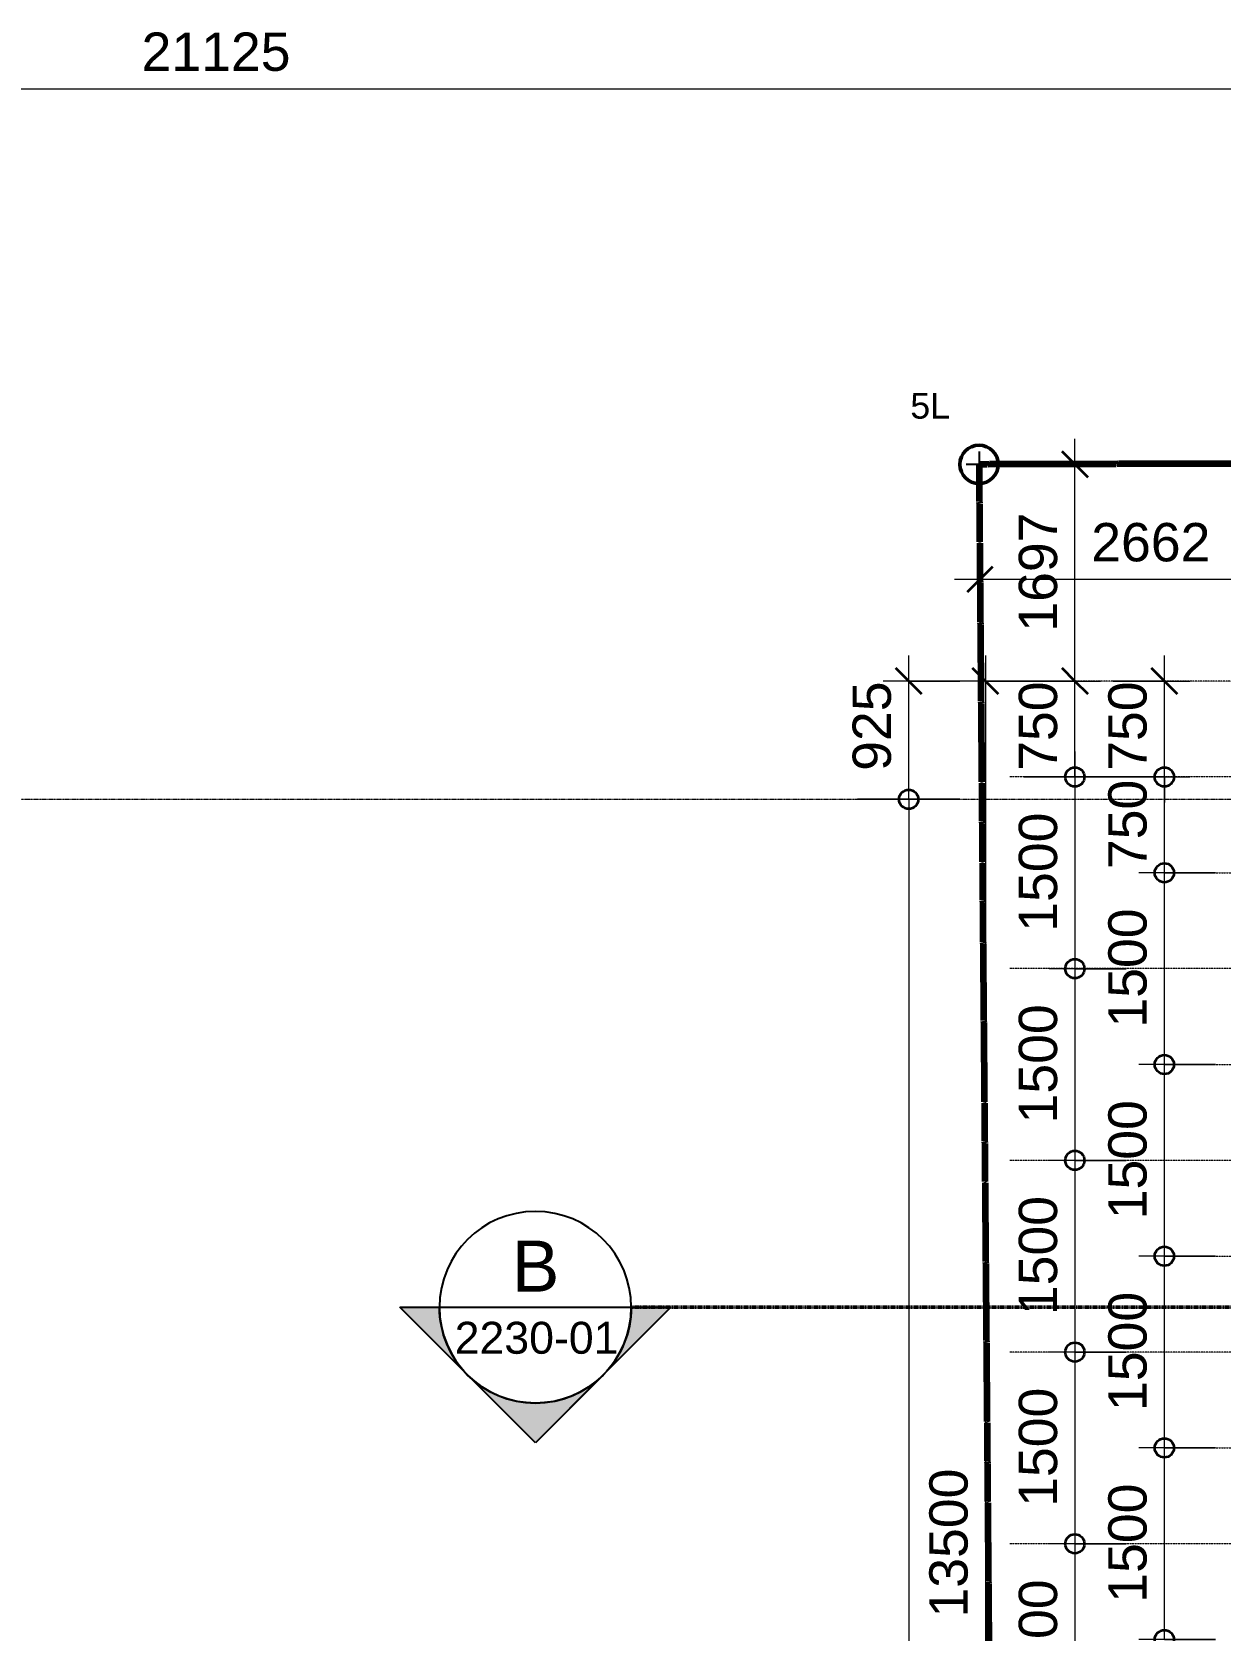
# Model space of a CAD drawing. Header units: millimetres. Extents: x -672391 to -598136, y -134 to 46410.
# Drawn here: x -644914 to -635621, y 29889 to 42393 of the extents above; entities that cross this region are included whole.
import ezdxf

# ---------------------------------------------------------------- set-up
doc = ezdxf.new("R2010")
doc.units = ezdxf.units.MM
for name, pattern in [('DPA_Grid _ Level 100', [10, 5.5, -1.6, 1.3, -1.6]), ('DPA_Hidden 50', [3, 2, -1]), ('DPA_ROW', [32.5, 15, -2.5, 5, -2.5, 5, -2.5])]:
    doc.linetypes.add(name, pattern=pattern)
for name, color, linetype, lineweight in [('A-ANNO-DIMS', 1, 'Continuous', 9), ('A-ANNO-DIMS-100', 1, 'Continuous', 9), ('A-ANNO-NOTE', 3, 'Continuous', 25), ('A-DETL', 1, 'Continuous', 70), ('C-PROP-LINE', 10, 'DPA_ROW', 100), ('G-ANNO-SECL', 3, 'Continuous', 9), ('G-ANNO-TEXT', 3, 'Continuous', 9), ('S-GRID', 251, 'Continuous', 9)]:
    doc.layers.add(name, color=color, linetype=linetype, lineweight=lineweight)
doc.styles.add('Arial', font='arial.ttf', dxfattribs={"height": 400})
doc.styles.add('Arial_1', font='arial.ttf', dxfattribs={"height": 250})
doc.styles.add('Arial_2', font='arial.ttf', dxfattribs={"height": 200})
doc.styles.add('Arial_3', font='arial.ttf', dxfattribs={"height": 300})
doc.dimstyles.new('DPA-DIM-3_0_C-C', dxfattribs={"dimscale": 304.8, "dimtxt": 306.07782, "dimasz": 0.492126, "dimexe": 0.656168, "dimexo": 0.0625, "dimgap": 0.164042, "dimtad": 1, "dimdec": 0, "dimzin": 0, "dimdsep": 46, "dimtxsty": 'Arial_3', "dimblk1": 'DOTBLANK', "dimblk2": 'DOTBLANK', "dimsah": 1, "dimcen": 0.09, "dimdle": 0.656168, "dimadec": 8, "dimazin": 0, "dimtfac": 1, "dimtdec": 4, "dimtix": 1, "dimtmove": 0, "dimatfit": 3, "dimfxl": 1.312336, "dimfxlon": 1, "dimtvp": 1, "dimtolj": 1, "dimtzin": 0, "dimarcsym": 2})
doc.dimstyles.new('DPA-DIM-3_0_C-T', dxfattribs={"dimscale": 304.8, "dimtxt": 306.07782, "dimasz": 0.492126, "dimexe": 0.656168, "dimexo": 0.0625, "dimgap": 0.164042, "dimtad": 0, "dimjust": 2, "dimdec": 0, "dimzin": 0, "dimdsep": 46, "dimtxsty": 'Arial_3', "dimblk1": 'DOTBLANK', "dimblk2": 'OBLIQUE', "dimsah": 1, "dimcen": 0.09, "dimdle": 0.656168, "dimadec": 8, "dimazin": 0, "dimtfac": 1, "dimtdec": 4, "dimtix": 1, "dimtmove": 2, "dimatfit": 3, "dimfxl": 1.312336, "dimfxlon": 1, "dimtvp": 1, "dimtolj": 1, "dimtzin": 0, "dimarcsym": 2})
doc.dimstyles.new('DPA-DIM-3_0_T-T', dxfattribs={"dimscale": 304.8, "dimtxt": 306.07782, "dimasz": 0.656168, "dimexe": 0.656168, "dimexo": 0.0625, "dimgap": 0.164042, "dimtad": 1, "dimdec": 0, "dimzin": 0, "dimdsep": 46, "dimtxsty": 'Arial_3', "dimblk1": 'OBLIQUE', "dimblk2": 'OBLIQUE', "dimsah": 1, "dimcen": 0.09, "dimdle": 0.656168, "dimadec": 8, "dimazin": 0, "dimtfac": 1, "dimtdec": 4, "dimtix": 1, "dimtmove": 0, "dimatfit": 3, "dimfxl": 1.312336, "dimfxlon": 1, "dimtvp": 1, "dimtolj": 1, "dimtzin": 0, "dimarcsym": 2})

# ---------------------------------------------------------------- blocks, each defined once
blk = doc.blocks.new('Family - ___-5116072-4212-01 ENLARGED ENTRANCE 2 GROUND LEVEL - REFLECTED CEILING PLAN')
at = {"layer": 'C-PROP-LINE'}
for p, q in [((-622767, 39048), (-637506, 39010)), ((-637506, 39010), (-637282, 12133))]:
    blk.add_line(p, q, dxfattribs=at)
blk = doc.blocks.new('Section - Section Head-531884-4212-01 ENLARGED ENTRANCE 2 GROUND LEVEL - REFLECTED CEILING PLAN')
at = {"layer": 'G-ANNO-SECL'}
h = blk.add_hatch(color=256, dxfattribs=at)
edge = h.paths.add_edge_path()
edge.add_line((-12.8, 5.3), (-7.5, 10.61))
edge.add_line((-7.5, 10.61), (-2.2, 5.3))
edge.add_arc((-7.5, 0), 7.5, 45, 135)
h = blk.add_hatch(color=256, dxfattribs=at)
edge = h.paths.add_edge_path()
edge.add_arc((-7.5, 0), 7.5, 0, 45)
edge.add_line((-2.2, 5.3), (3.11, 0))
edge.add_line((3.11, 0), (0, 0))
edge = h.paths.add_edge_path()
edge.add_line((-15, 0), (-18.11, 0))
edge.add_line((-18.11, 0), (-12.8, 5.3))
edge.add_arc((-7.5, 0), 7.5, 135, 180)
at = {"layer": 'G-ANNO-SECL', "lineweight": 25}
for p, q in [((-7.5, 10.61), (-18.11, 0)), ((-7.5, 10.61), (-12.8, 5.3)), ((3.11, 0), (-7.5, 10.61)), ((-2.2, 5.3), (-7.5, 10.61)), ((-12.8, 5.3), (-18.11, 0)), ((3.11, 0), (-2.2, 5.3)), ((-18.11, 0), (-15, 0)), ((-18.11, 0), (-15, 0)), ((0, 0), (3.11, 0)), ((0, 0), (3.11, 0))]:
    blk.add_line(p, q, dxfattribs=at)
blk.add_circle((-7.5, 0), 7.5, dxfattribs=at)
for start, end in [(45, 135), (135, 180), (0, 45)]:
    blk.add_arc((-7.5, 0), 7.5, start, end, dxfattribs=at)
blk = doc.blocks.new('DPA_GM_ROW_Node - Small-3986038-4212-01 ENLARGED ENTRANCE 2 GROUND LEVEL - REFLECTED CEILING PLAN')
at = {"layer": 'A-ANNO-NOTE'}
for p, q in [((0, 0), (-1, 0)), ((0, 1), (0, 0)), ((0, 0), (1, 0)), ((0, -1), (0, 0))]:
    blk.add_line(p, q, dxfattribs=at)
at = {"layer": 'A-ANNO-NOTE', "lineweight": 50}
blk.add_circle((0, 0), 1.5, dxfattribs=at)
blk = doc.blocks.new('DIMBLOCK1-4212-01 ENLARGED ENTRANCE 2 GROUND LEVEL - REFLECTED CEILING PLAN')
at = {"layer": 'A-ANNO-DIMS-100'}
for p, q in [((-654042, 42349), (-654042, 41749)), ((-654042, 41949), (-654042, 42349)), ((-632917, 42349), (-632917, 41749)), ((-632917, 41949), (-632917, 42349)), ((-654242, 41949), (-632917, 41949))]:
    blk.add_line(p, q, dxfattribs=at)
at = {"layer": 'A-ANNO-DIMS-100', "lineweight": 35}
for centre in [(-654042, 41949), (-632917, 41949)]:
    blk.add_circle(centre, 75, dxfattribs=at)
at = {"layer": 'A-ANNO-DIMS-100', "color": 0, "insert": (-644057, 42389), "char_height": 300, "width": 1384.41, "attachment_point": 1, "line_spacing_factor": 0.941778, "style": 'Arial_3'}
blk.add_mtext('21125', dxfattribs=at)
blk = doc.blocks.new('_DotBlank')
at = {"color": 0, "linetype": 'ByBlock', "lineweight": -2}
blk.add_line((-0.5, 0), (-1, 0), dxfattribs=at)
blk.add_circle((0, 0), 0.5, dxfattribs=at)
blk = doc.blocks.new('DIMBLOCK17-4212-01 ENLARGED ENTRANCE 2 GROUND LEVEL - REFLECTED CEILING PLAN')
at = {"layer": 'A-ANNO-DIMS-100'}
for p, q in [((-636756, 36764), (-636756, 35064)), ((-636356, 36564), (-636956, 36564)), ((-636756, 36564), (-636356, 36564)), ((-636356, 35064), (-636956, 35064)), ((-636756, 35064), (-636356, 35064))]:
    blk.add_line(p, q, dxfattribs=at)
at = {"layer": 'A-ANNO-DIMS-100', "lineweight": 35}
for centre in [(-636756, 36564), (-636756, 35064)]:
    blk.add_circle(centre, 75, dxfattribs=at)
at = {"layer": 'A-ANNO-DIMS-100', "color": 0, "insert": (-637195, 35353), "char_height": 300, "width": 1107.53, "attachment_point": 1, "rotation": 90, "line_spacing_factor": 0.941778, "style": 'Arial_3'}
blk.add_mtext('1500', dxfattribs=at)
blk = doc.blocks.new('DIMBLOCK18-4212-01 ENLARGED ENTRANCE 2 GROUND LEVEL - REFLECTED CEILING PLAN')
at = {"layer": 'A-ANNO-DIMS-100'}
for p, q in [((-636356, 35064), (-636956, 35064)), ((-636756, 35064), (-636756, 33564)), ((-636756, 35064), (-636356, 35064)), ((-636356, 33564), (-636956, 33564)), ((-636756, 33564), (-636356, 33564))]:
    blk.add_line(p, q, dxfattribs=at)
at = {"layer": 'A-ANNO-DIMS-100', "lineweight": 35}
for centre in [(-636756, 35064), (-636756, 33564)]:
    blk.add_circle(centre, 75, dxfattribs=at)
at = {"layer": 'A-ANNO-DIMS-100', "color": 0, "insert": (-637195, 33853), "char_height": 300, "width": 1107.53, "attachment_point": 1, "rotation": 90, "line_spacing_factor": 0.941778, "style": 'Arial_3'}
blk.add_mtext('1500', dxfattribs=at)
blk = doc.blocks.new('DIMBLOCK19-4212-01 ENLARGED ENTRANCE 2 GROUND LEVEL - REFLECTED CEILING PLAN')
at = {"layer": 'A-ANNO-DIMS-100'}
for p, q in [((-636356, 33564), (-636956, 33564)), ((-636756, 33564), (-636756, 32064)), ((-636756, 33564), (-636356, 33564)), ((-636356, 32064), (-636956, 32064)), ((-636756, 32064), (-636356, 32064))]:
    blk.add_line(p, q, dxfattribs=at)
at = {"layer": 'A-ANNO-DIMS-100', "lineweight": 35}
for centre in [(-636756, 33564), (-636756, 32064)]:
    blk.add_circle(centre, 75, dxfattribs=at)
at = {"layer": 'A-ANNO-DIMS-100', "color": 0, "insert": (-637195, 32353), "char_height": 300, "width": 1107.53, "attachment_point": 1, "rotation": 90, "line_spacing_factor": 0.941778, "style": 'Arial_3'}
blk.add_mtext('1500', dxfattribs=at)
blk = doc.blocks.new('DIMBLOCK20-4212-01 ENLARGED ENTRANCE 2 GROUND LEVEL - REFLECTED CEILING PLAN')
at = {"layer": 'A-ANNO-DIMS-100'}
for p, q in [((-636356, 32064), (-636956, 32064)), ((-636756, 32064), (-636756, 30564)), ((-636756, 32064), (-636356, 32064)), ((-636356, 30564), (-636956, 30564)), ((-636756, 30564), (-636356, 30564))]:
    blk.add_line(p, q, dxfattribs=at)
at = {"layer": 'A-ANNO-DIMS-100', "lineweight": 35}
for centre in [(-636756, 32064), (-636756, 30564)]:
    blk.add_circle(centre, 75, dxfattribs=at)
at = {"layer": 'A-ANNO-DIMS-100', "color": 0, "insert": (-637195, 30853), "char_height": 300, "width": 1107.53, "attachment_point": 1, "rotation": 90, "line_spacing_factor": 0.941778, "style": 'Arial_3'}
blk.add_mtext('1500', dxfattribs=at)
blk = doc.blocks.new('DIMBLOCK21-4212-01 ENLARGED ENTRANCE 2 GROUND LEVEL - REFLECTED CEILING PLAN')
at = {"layer": 'A-ANNO-DIMS-100'}
for p, q in [((-636356, 30564), (-636956, 30564)), ((-636756, 30564), (-636756, 29064)), ((-636756, 30564), (-636356, 30564)), ((-636356, 29064), (-636956, 29064)), ((-636756, 29064), (-636356, 29064))]:
    blk.add_line(p, q, dxfattribs=at)
at = {"layer": 'A-ANNO-DIMS-100', "lineweight": 35}
for centre in [(-636756, 30564), (-636756, 29064)]:
    blk.add_circle(centre, 75, dxfattribs=at)
at = {"layer": 'A-ANNO-DIMS-100', "color": 0, "insert": (-637195, 29353), "char_height": 300, "width": 1107.53, "attachment_point": 1, "rotation": 90, "line_spacing_factor": 0.941778, "style": 'Arial_3'}
blk.add_mtext('1500', dxfattribs=at)
blk = doc.blocks.new('DIMBLOCK25-4212-01 ENLARGED ENTRANCE 2 GROUND LEVEL - REFLECTED CEILING PLAN')
at = {"layer": 'A-ANNO-DIMS-100'}
for p, q in [((-637156, 36564), (-636556, 36564)), ((-636756, 36564), (-637156, 36564)), ((-636756, 36564), (-637156, 36564)), ((-636756, 36564), (-636756, 36364)), ((-636756, 36564), (-636556, 36564))]:
    blk.add_line(p, q, dxfattribs=at)
at = {"layer": 'A-ANNO-DIMS-100', "lineweight": 35}
blk.add_circle((-636756, 36564), 75, dxfattribs=at)
blk = doc.blocks.new('_None')
blk = doc.blocks.new('_Oblique')
at = {"color": 0, "linetype": 'ByBlock', "lineweight": -2}
blk.add_line((-0.5, -0.5), (0.5, 0.5), dxfattribs=at)
blk = doc.blocks.new('DIMBLOCK26-4212-01 ENLARGED ENTRANCE 2 GROUND LEVEL - REFLECTED CEILING PLAN')
at = {"layer": 'A-ANNO-DIMS-100'}
for p, q in [((-636756, 36564), (-636756, 37514)), ((-637156, 37314), (-636556, 37314)), ((-636756, 37314), (-637156, 37314)), ((-637156, 36564), (-636556, 36564)), ((-636756, 36564), (-637156, 36564))]:
    blk.add_line(p, q, dxfattribs=at)
at = {"layer": 'A-ANNO-DIMS-100', "lineweight": 35}
for q in [(-636856, 37414), (-636656, 37214)]:
    blk.add_line((-636756, 37314), q, dxfattribs=at)
at = {"layer": 'A-ANNO-DIMS-100', "color": 0, "insert": (-637195, 36612), "char_height": 300, "width": 830.65, "attachment_point": 1, "rotation": 90, "line_spacing_factor": 0.941778, "style": 'Arial_3'}
blk.add_mtext('750', dxfattribs=at)
blk = doc.blocks.new('DIMBLOCK63-4212-01 ENLARGED ENTRANCE 2 GROUND LEVEL - REFLECTED CEILING PLAN')
at = {"layer": 'A-ANNO-DIMS-100'}
for p, q in [((-637456, 37514), (-637456, 23614)), ((-637056, 37314), (-637656, 37314)), ((-637456, 37314), (-637056, 37314)), ((-637056, 23814), (-637656, 23814)), ((-637456, 23814), (-637056, 23814))]:
    blk.add_line(p, q, dxfattribs=at)
at = {"layer": 'A-ANNO-DIMS-100', "lineweight": 35}
for p, q in [((-637456, 37314), (-637556, 37414)), ((-637456, 37314), (-637356, 37214)), ((-637456, 23814), (-637556, 23914)), ((-637456, 23814), (-637356, 23714))]:
    blk.add_line(p, q, dxfattribs=at)
at = {"layer": 'A-ANNO-DIMS-100', "color": 0, "insert": (-637895, 29987), "char_height": 300, "width": 1384.41, "attachment_point": 1, "rotation": 90, "line_spacing_factor": 0.941778, "style": 'Arial_3'}
blk.add_mtext('13500', dxfattribs=at)
blk = doc.blocks.new('DIMBLOCK78-4212-01 ENLARGED ENTRANCE 2 GROUND LEVEL - REFLECTED CEILING PLAN')
at = {"layer": 'A-ANNO-DIMS-100'}
for p, q in [((-638456, 36389), (-637856, 36389)), ((-638056, 36389), (-638456, 36389)), ((-638056, 36389), (-638456, 36389)), ((-638056, 36389), (-638056, 36189)), ((-638056, 36389), (-637856, 36389))]:
    blk.add_line(p, q, dxfattribs=at)
at = {"layer": 'A-ANNO-DIMS-100', "lineweight": 35}
blk.add_circle((-638056, 36389), 75, dxfattribs=at)
blk = doc.blocks.new('DIMBLOCK79-4212-01 ENLARGED ENTRANCE 2 GROUND LEVEL - REFLECTED CEILING PLAN')
at = {"layer": 'A-ANNO-DIMS-100'}
for p, q in [((-638056, 36389), (-638056, 37514)), ((-637656, 37314), (-638256, 37314)), ((-638056, 37314), (-637656, 37314)), ((-638456, 36389), (-637856, 36389)), ((-638056, 36389), (-638456, 36389))]:
    blk.add_line(p, q, dxfattribs=at)
at = {"layer": 'A-ANNO-DIMS-100', "lineweight": 35}
for q in [(-638156, 37414), (-637956, 37214)]:
    blk.add_line((-638056, 37314), q, dxfattribs=at)
at = {"layer": 'A-ANNO-DIMS-100', "color": 0, "insert": (-638495, 36612), "char_height": 300, "width": 830.65, "attachment_point": 1, "rotation": 90, "line_spacing_factor": 0.941778, "style": 'Arial_3'}
blk.add_mtext('925', dxfattribs=at)
blk = doc.blocks.new('DIMBLOCK80-4212-01 ENLARGED ENTRANCE 2 GROUND LEVEL - REFLECTED CEILING PLAN')
at = {"layer": 'A-ANNO-DIMS-100'}
for p, q in [((-638056, 36389), (-638056, 36589)), ((-637656, 36389), (-638256, 36389)), ((-638056, 36389), (-638256, 36389)), ((-638056, 36389), (-637656, 36389)), ((-638056, 36389), (-637656, 36389))]:
    blk.add_line(p, q, dxfattribs=at)
at = {"layer": 'A-ANNO-DIMS-100', "lineweight": 35}
blk.add_circle((-638056, 36389), 75, dxfattribs=at)
blk = doc.blocks.new('DIMBLOCK81-4212-01 ENLARGED ENTRANCE 2 GROUND LEVEL - REFLECTED CEILING PLAN')
at = {"layer": 'A-ANNO-DIMS-100'}
for p, q in [((-637656, 36389), (-638256, 36389)), ((-638056, 36389), (-638056, 23614)), ((-638056, 36389), (-637656, 36389)), ((-637656, 23814), (-638256, 23814)), ((-638056, 23814), (-637656, 23814))]:
    blk.add_line(p, q, dxfattribs=at)
at = {"layer": 'A-ANNO-DIMS-100', "lineweight": 35}
for q in [(-638156, 23914), (-637956, 23714)]:
    blk.add_line((-638056, 23814), q, dxfattribs=at)
at = {"layer": 'A-ANNO-DIMS-100', "color": 0, "insert": (-638495, 27875), "char_height": 300, "width": 1384.41, "attachment_point": 1, "rotation": 90, "line_spacing_factor": 0.941778, "style": 'Arial_3'}
blk.add_mtext('12575', dxfattribs=at)
blk = doc.blocks.new('DIMBLOCK91-4212-01 ENLARGED ENTRANCE 2 GROUND LEVEL - REFLECTED CEILING PLAN')
at = {"layer": 'A-ANNO-DIMS-100'}
for p, q in [((-634836, 38511), (-634836, 37911)), ((-634836, 38111), (-634836, 38511)), ((-637498, 37711), (-637498, 38311)), ((-637698, 38111), (-634636, 38111)), ((-637498, 38111), (-637498, 37711))]:
    blk.add_line(p, q, dxfattribs=at)
at = {"layer": 'A-ANNO-DIMS-100', "lineweight": 35}
for p, q in [((-637498, 38111), (-637398, 38211)), ((-634836, 38111), (-634736, 38211)), ((-637498, 38111), (-637598, 38011)), ((-634836, 38111), (-634936, 38011))]:
    blk.add_line(p, q, dxfattribs=at)
at = {"layer": 'A-ANNO-DIMS-100', "color": 0, "insert": (-636628, 38551), "char_height": 300, "width": 1107.53, "attachment_point": 1, "line_spacing_factor": 0.941778, "style": 'Arial_3'}
blk.add_mtext('2662', dxfattribs=at)
blk = doc.blocks.new('DIMBLOCK92-4212-01 ENLARGED ENTRANCE 2 GROUND LEVEL - REFLECTED CEILING PLAN')
at = {"layer": 'A-ANNO-DIMS-100'}
for p, q in [((-636756, 37114), (-636756, 39211)), ((-637156, 39011), (-636556, 39011)), ((-636756, 39011), (-637156, 39011)), ((-637156, 37314), (-636556, 37314)), ((-636756, 37314), (-637156, 37314))]:
    blk.add_line(p, q, dxfattribs=at)
at = {"layer": 'A-ANNO-DIMS-100', "lineweight": 35}
for p, q in [((-636756, 39011), (-636856, 39111)), ((-636756, 39011), (-636656, 38911)), ((-636756, 37314), (-636856, 37414)), ((-636756, 37314), (-636656, 37214))]:
    blk.add_line(p, q, dxfattribs=at)
at = {"layer": 'A-ANNO-DIMS-100', "color": 0, "insert": (-637195, 37701), "char_height": 300, "width": 1107.53, "attachment_point": 1, "rotation": 90, "line_spacing_factor": 0.941778, "style": 'Arial_3'}
blk.add_mtext('1697', dxfattribs=at)
blk = doc.blocks.new('DIMBLOCK108-4212-01 ENLARGED ENTRANCE 2 GROUND LEVEL - REFLECTED CEILING PLAN')
at = {"layer": 'A-ANNO-DIMS-100'}
for p, q in [((-635656, 31314), (-636256, 31314)), ((-636056, 29814), (-636056, 31314)), ((-636056, 31314), (-635656, 31314)), ((-635656, 29814), (-636256, 29814)), ((-636056, 29814), (-635656, 29814))]:
    blk.add_line(p, q, dxfattribs=at)
at = {"layer": 'A-ANNO-DIMS-100', "lineweight": 35}
for centre in [(-636056, 31314), (-636056, 29814)]:
    blk.add_circle(centre, 75, dxfattribs=at)
at = {"layer": 'A-ANNO-DIMS-100', "color": 0, "insert": (-636495, 30103), "char_height": 300, "width": 1107.53, "attachment_point": 1, "rotation": 90, "line_spacing_factor": 0.941778, "style": 'Arial_3'}
blk.add_mtext('1500', dxfattribs=at)
blk = doc.blocks.new('DIMBLOCK109-4212-01 ENLARGED ENTRANCE 2 GROUND LEVEL - REFLECTED CEILING PLAN')
at = {"layer": 'A-ANNO-DIMS-100'}
for p, q in [((-635656, 32814), (-636256, 32814)), ((-636056, 31314), (-636056, 32814)), ((-636056, 32814), (-635656, 32814)), ((-635656, 31314), (-636256, 31314)), ((-636056, 31314), (-635656, 31314))]:
    blk.add_line(p, q, dxfattribs=at)
at = {"layer": 'A-ANNO-DIMS-100', "lineweight": 35}
for centre in [(-636056, 32814), (-636056, 31314)]:
    blk.add_circle(centre, 75, dxfattribs=at)
at = {"layer": 'A-ANNO-DIMS-100', "color": 0, "insert": (-636495, 31603), "char_height": 300, "width": 1107.53, "attachment_point": 1, "rotation": 90, "line_spacing_factor": 0.941778, "style": 'Arial_3'}
blk.add_mtext('1500', dxfattribs=at)
blk = doc.blocks.new('DIMBLOCK110-4212-01 ENLARGED ENTRANCE 2 GROUND LEVEL - REFLECTED CEILING PLAN')
at = {"layer": 'A-ANNO-DIMS-100'}
for p, q in [((-635656, 34314), (-636256, 34314)), ((-636056, 32814), (-636056, 34314)), ((-636056, 34314), (-635656, 34314)), ((-635656, 32814), (-636256, 32814)), ((-636056, 32814), (-635656, 32814))]:
    blk.add_line(p, q, dxfattribs=at)
at = {"layer": 'A-ANNO-DIMS-100', "lineweight": 35}
for centre in [(-636056, 34314), (-636056, 32814)]:
    blk.add_circle(centre, 75, dxfattribs=at)
at = {"layer": 'A-ANNO-DIMS-100', "color": 0, "insert": (-636495, 33103), "char_height": 300, "width": 1107.53, "attachment_point": 1, "rotation": 90, "line_spacing_factor": 0.941778, "style": 'Arial_3'}
blk.add_mtext('1500', dxfattribs=at)
blk = doc.blocks.new('DIMBLOCK111-4212-01 ENLARGED ENTRANCE 2 GROUND LEVEL - REFLECTED CEILING PLAN')
at = {"layer": 'A-ANNO-DIMS-100'}
for p, q in [((-635656, 35814), (-636256, 35814)), ((-636056, 34314), (-636056, 35814)), ((-636056, 35814), (-635656, 35814)), ((-635656, 34314), (-636256, 34314)), ((-636056, 34314), (-635656, 34314))]:
    blk.add_line(p, q, dxfattribs=at)
at = {"layer": 'A-ANNO-DIMS-100', "lineweight": 35}
for centre in [(-636056, 35814), (-636056, 34314)]:
    blk.add_circle(centre, 75, dxfattribs=at)
at = {"layer": 'A-ANNO-DIMS-100', "color": 0, "insert": (-636495, 34603), "char_height": 300, "width": 1107.53, "attachment_point": 1, "rotation": 90, "line_spacing_factor": 0.941778, "style": 'Arial_3'}
blk.add_mtext('1500', dxfattribs=at)
blk = doc.blocks.new('DIMBLOCK112-4212-01 ENLARGED ENTRANCE 2 GROUND LEVEL - REFLECTED CEILING PLAN')
at = {"layer": 'A-ANNO-DIMS-100'}
for p, q in [((-636056, 35814), (-636056, 36764)), ((-636456, 36564), (-635856, 36564)), ((-636056, 36564), (-636456, 36564)), ((-635656, 35814), (-636256, 35814)), ((-636056, 35814), (-635656, 35814))]:
    blk.add_line(p, q, dxfattribs=at)
at = {"layer": 'A-ANNO-DIMS-100', "lineweight": 35}
for centre in [(-636056, 36564), (-636056, 35814)]:
    blk.add_circle(centre, 75, dxfattribs=at)
at = {"layer": 'A-ANNO-DIMS-100', "color": 0, "insert": (-636495, 35843), "char_height": 300, "width": 830.65, "attachment_point": 1, "rotation": 90, "line_spacing_factor": 0.941778, "style": 'Arial_3'}
blk.add_mtext('750', dxfattribs=at)
blk = doc.blocks.new('DIMBLOCK113-4212-01 ENLARGED ENTRANCE 2 GROUND LEVEL - REFLECTED CEILING PLAN')
at = {"layer": 'A-ANNO-DIMS-100'}
for p, q in [((-636456, 36564), (-635856, 36564)), ((-636056, 36564), (-636456, 36564)), ((-636056, 36564), (-636456, 36564)), ((-636056, 36564), (-636056, 36364)), ((-636056, 36564), (-635856, 36564))]:
    blk.add_line(p, q, dxfattribs=at)
at = {"layer": 'A-ANNO-DIMS-100', "lineweight": 35}
blk.add_circle((-636056, 36564), 75, dxfattribs=at)
blk = doc.blocks.new('DIMBLOCK114-4212-01 ENLARGED ENTRANCE 2 GROUND LEVEL - REFLECTED CEILING PLAN')
at = {"layer": 'A-ANNO-DIMS-100'}
for p, q in [((-636056, 36564), (-636056, 37514)), ((-636456, 37314), (-635856, 37314)), ((-636056, 37314), (-636456, 37314)), ((-636456, 36564), (-635856, 36564)), ((-636056, 36564), (-636456, 36564))]:
    blk.add_line(p, q, dxfattribs=at)
at = {"layer": 'A-ANNO-DIMS-100', "lineweight": 35}
for q in [(-636156, 37414), (-635956, 37214)]:
    blk.add_line((-636056, 37314), q, dxfattribs=at)
at = {"layer": 'A-ANNO-DIMS-100', "color": 0, "insert": (-636495, 36612), "char_height": 300, "width": 830.65, "attachment_point": 1, "rotation": 90, "line_spacing_factor": 0.941778, "style": 'Arial_3'}
blk.add_mtext('750', dxfattribs=at)

msp = doc.modelspace()

# ---------------------------------------------------------------- linework, layer by layer
at = {"layer": 'A-DETL', "color": 8, "linetype": 'DPA_Hidden 50', "lineweight": 9}
for p, q in [((-636894.1, 39011.5), (-636494.1, 39011.5)), ((-637498, 38064.1), (-637498, 37704.1)), ((-634835.6, 37314), (-637265.5, 37314)), ((-634335.6, 36564.2), (-637265.5, 36564.2)), ((-636011.5, 35814.1), (-621611.5, 35814.1)), ((-634335.6, 35064.2), (-637265.5, 35064.2)), ((-636011.5, 34314.1), (-621611.5, 34314.1)), ((-634335.6, 33564.2), (-637265.5, 33564.2)), ((-636011.5, 32814.1), (-621611.5, 32814.1)), ((-634335.6, 32064.2), (-637265.5, 32064.2)), ((-636011.5, 31314.1), (-621611.5, 31314.1)), ((-634335.6, 30564.2), (-637265.5, 30564.2))]:
    msp.add_line(p, q, dxfattribs=at)
at = {"layer": 'G-ANNO-SECL', "lineweight": 25}
msp.add_line((-641726.5, 32414.8), (-640226.5, 32414.8), dxfattribs=at)
at = {"layer": 'G-ANNO-SECL', "linetype": 'DPA_Grid _ Level 100', "lineweight": 50}
msp.add_line((-640226.5, 32414.8), (-618872, 32414.8), dxfattribs=at)
at = {"layer": 'S-GRID', "linetype": 'DPA_Grid _ Level 100'}
msp.add_line((-672390.7, 36389), (-599857.6, 36389), dxfattribs=at)

# ---------------------------------------------------------------- block references
at = {"layer": 'A-ANNO-NOTE', "xscale": 100, "yscale": 100, "zscale": 100}
msp.add_blockref('DPA_GM_ROW_Node - Small-3986038-4212-01 ENLARGED ENTRANCE 2 GROUND LEVEL - REFLECTED CEILING PLAN', (-637505.9, 39009.9), dxfattribs=at)
at = {"layer": 'C-PROP-LINE'}
msp.add_blockref('Family - ___-5116072-4212-01 ENLARGED ENTRANCE 2 GROUND LEVEL - REFLECTED CEILING PLAN', (0, 0), dxfattribs=at)
at = {"layer": 'G-ANNO-SECL', "lineweight": 25, "extrusion": (0, 0, -1), "xscale": 99.99999999999993, "yscale": 99.99999999999993, "zscale": 99.99999999999993, "rotation": 180}
msp.add_blockref('Section - Section Head-531884-4212-01 ENLARGED ENTRANCE 2 GROUND LEVEL - REFLECTED CEILING PLAN', (640226.5, 32414.8), dxfattribs=at)

# ---------------------------------------------------------------- texts
at = {"layer": 'G-ANNO-SECL', "lineweight": 25, "attachment_point": 1}
for s, insert, char_height, width, style in [('B', (-641161.4, 32936.8), 400, 456.962, 'Arial'), ('2230-01', (-641607.9, 32301), 250, 1539.24, 'Arial_1')]:
    msp.add_mtext(s, dxfattribs=dict(at, insert=insert, char_height=char_height, width=width, style=style))
at = {"layer": 'G-ANNO-TEXT', "color": 7, "insert": (-638043.4, 39567.9), "char_height": 200, "width": 384.81, "attachment_point": 1, "style": 'Arial_2'}
msp.add_mtext('5L', dxfattribs=at)

# ---------------------------------------------------------------- dimensions: what is measured, and where the dimension line sits
at = {"layer": 'A-ANNO-DIMS'}
for base, p1, p2, dimstyle, override, picture, middle in [((-632917.4, 41949.3), (-654042.4, 42349.3), (-632917.4, 42349.3), 'DPA-DIM-3_0_C-C', {"dimpost": '<>', "dimfxl": 21125}, 'DIMBLOCK1-4212-01 ENLARGED ENTRANCE 2 GROUND LEVEL - REFLECTED CEILING PLAN', (-643479.9, 42152.5)), ((-634835.6, 38111.2), (-637498, 37711.2), (-634835.6, 38511.2), 'DPA-DIM-3_0_T-T', {"dimpost": '<>', "dimfxl": 2779.975626}, 'DIMBLOCK91-4212-01 ENLARGED ENTRANCE 2 GROUND LEVEL - REFLECTED CEILING PLAN', (-636166.8, 38314.3))]:
    dim = msp.add_linear_dim(base=base, p1=p1, p2=p2, dimstyle=dimstyle, override=override, dxfattribs=at)
    dim.commit()
    dim.dimension.update_dxf_attribs({"geometry": picture, "text_midpoint": middle})
for base, p1, p2, dimstyle, override, picture, middle in [((-636755.6886, 39011.4547), (-637155.6886, 37313.9762), (-637155.6886, 39011.4547), 'DPA-DIM-3_0_T-T', {"dimpost": '<>', "dimfxl": 1697.478462}, 'DIMBLOCK92-4212-01 ENLARGED ENTRANCE 2 GROUND LEVEL - REFLECTED CEILING PLAN', (-636958.8605, 38162.7154)), ((-637455.7, 23814), (-637055.7, 37314), (-637055.7, 23814), 'DPA-DIM-3_0_T-T', {"dimpost": '<>', "dimfxl": 13500}, 'DIMBLOCK63-4212-01 ENLARGED ENTRANCE 2 GROUND LEVEL - REFLECTED CEILING PLAN', (-637659, 30564)), ((-636755.7, 35064.2), (-636355.7, 36564.2), (-636355.7, 35064.2), 'DPA-DIM-3_0_C-C', {"dimpost": '<>', "dimfxl": 1500}, 'DIMBLOCK17-4212-01 ENLARGED ENTRANCE 2 GROUND LEVEL - REFLECTED CEILING PLAN', (-636958.9, 35814.2)), ((-636055.7, 36564.2), (-635655.7, 35814.1), (-636455.7, 36564.2), 'DPA-DIM-3_0_C-C', {"dimpost": '<>', "dimfxl": 1096.662547}, 'DIMBLOCK112-4212-01 ENLARGED ENTRANCE 2 GROUND LEVEL - REFLECTED CEILING PLAN', (-636258.9, 36189.2)), ((-636055.7, 35814.1), (-635655.7, 34314.1), (-635655.7, 35814.1), 'DPA-DIM-3_0_C-C', {"dimpost": '<>', "dimfxl": 1500}, 'DIMBLOCK111-4212-01 ENLARGED ENTRANCE 2 GROUND LEVEL - REFLECTED CEILING PLAN', (-636258.9, 35064.1)), ((-636755.7, 33564.2), (-636355.7, 35064.2), (-636355.7, 33564.2), 'DPA-DIM-3_0_C-C', {"dimpost": '<>', "dimfxl": 1500}, 'DIMBLOCK18-4212-01 ENLARGED ENTRANCE 2 GROUND LEVEL - REFLECTED CEILING PLAN', (-636958.9, 34314.2)), ((-636055.7, 34314.1), (-635655.7, 32814.1), (-635655.7, 34314.1), 'DPA-DIM-3_0_C-C', {"dimpost": '<>', "dimfxl": 1500}, 'DIMBLOCK110-4212-01 ENLARGED ENTRANCE 2 GROUND LEVEL - REFLECTED CEILING PLAN', (-636258.9, 33564.1)), ((-636755.7, 32064.2), (-636355.7, 33564.2), (-636355.7, 32064.2), 'DPA-DIM-3_0_C-C', {"dimpost": '<>', "dimfxl": 1500}, 'DIMBLOCK19-4212-01 ENLARGED ENTRANCE 2 GROUND LEVEL - REFLECTED CEILING PLAN', (-636958.9, 32814.2)), ((-636055.7, 32814.1), (-635655.7, 31314.1), (-635655.7, 32814.1), 'DPA-DIM-3_0_C-C', {"dimpost": '<>', "dimfxl": 1500}, 'DIMBLOCK109-4212-01 ENLARGED ENTRANCE 2 GROUND LEVEL - REFLECTED CEILING PLAN', (-636258.9, 32064.1)), ((-636755.7, 30564.2), (-636355.7, 32064.2), (-636355.7, 30564.2), 'DPA-DIM-3_0_C-C', {"dimpost": '<>', "dimfxl": 1500}, 'DIMBLOCK20-4212-01 ENLARGED ENTRANCE 2 GROUND LEVEL - REFLECTED CEILING PLAN', (-636958.9, 31314.2)), ((-636055.7, 31314.1), (-635655.7, 29814.1), (-635655.7, 31314.1), 'DPA-DIM-3_0_C-C', {"dimpost": '<>', "dimfxl": 1500}, 'DIMBLOCK108-4212-01 ENLARGED ENTRANCE 2 GROUND LEVEL - REFLECTED CEILING PLAN', (-636258.9, 30564.1)), ((-636755.7, 29064.2), (-636355.7, 30564.2), (-636355.7, 29064.2), 'DPA-DIM-3_0_C-C', {"dimpost": '<>', "dimfxl": 1500}, 'DIMBLOCK21-4212-01 ENLARGED ENTRANCE 2 GROUND LEVEL - REFLECTED CEILING PLAN', (-636958.9, 29814.2))]:
    dim = msp.add_linear_dim(base=base, p1=p1, p2=p2, angle=90, dimstyle=dimstyle, override=override, dxfattribs=at)
    dim.commit()
    dim.dimension.update_dxf_attribs({"geometry": picture, "text_midpoint": middle})
for base, p1, p2, override, picture, middle in [((-638055.7, 37314), (-638455.7, 36389), (-637655.7, 37314), {"dimpost": '<>', "dimfxl": 1222.926018}, 'DIMBLOCK79-4212-01 ENLARGED ENTRANCE 2 GROUND LEVEL - REFLECTED CEILING PLAN', (-638295.2, 37027.1)), ((-636755.7, 37314), (-637155.7, 36564.2), (-637155.7, 37314), {"dimpost": '<>', "dimfxl": 749.731904}, 'DIMBLOCK26-4212-01 ENLARGED ENTRANCE 2 GROUND LEVEL - REFLECTED CEILING PLAN', (-636995.2, 37027.1)), ((-636055.7, 37314), (-636455.7, 36564.2), (-636455.7, 37314), {"dimpost": '<>', "dimfxl": 749.731904}, 'DIMBLOCK114-4212-01 ENLARGED ENTRANCE 2 GROUND LEVEL - REFLECTED CEILING PLAN', (-636295.2, 37027.1)), ((-638055.7, 23814), (-637655.7, 36389), (-637655.7, 23814), {"dimpost": '<>', "dimfxl": 12575.041598}, 'DIMBLOCK81-4212-01 ENLARGED ENTRANCE 2 GROUND LEVEL - REFLECTED CEILING PLAN', (-638295.2, 28567))]:
    dim = msp.add_linear_dim(base=base, p1=p1, p2=p2, angle=90, dimstyle='DPA-DIM-3_0_C-T', override=override, dxfattribs=at)
    dim.commit()
    dim.dimension.update_dxf_attribs({"geometry": picture, "text_midpoint": middle, "dimtype": 160, "text_rotation": 90})
for base, p1, p2, picture, middle in [((-636755.7, 36564.2), (-636897.1, 36564.2), (-636897.1, 36564.2), 'DIMBLOCK25-4212-01 ENLARGED ENTRANCE 2 GROUND LEVEL - REFLECTED CEILING PLAN', (-636755.7, 36564.2)), ((-636055.7, 36564.2), (-636197.1, 36564.2), (-636197.1, 36564.2), 'DIMBLOCK113-4212-01 ENLARGED ENTRANCE 2 GROUND LEVEL - REFLECTED CEILING PLAN', (-636055.7, 36564.2)), ((-638055.7, 36389), (-637914.3, 36389), (-637914.3, 36389), 'DIMBLOCK80-4212-01 ENLARGED ENTRANCE 2 GROUND LEVEL - REFLECTED CEILING PLAN', (-638055.7, 36389)), ((-638055.7, 36389), (-638197.1, 36389), (-638197.1, 36389), 'DIMBLOCK78-4212-01 ENLARGED ENTRANCE 2 GROUND LEVEL - REFLECTED CEILING PLAN', (-638055.7, 36389))]:
    dim = msp.add_linear_dim(base=base, p1=p1, p2=p2, angle=90, text=' ', dimstyle='DPA-DIM-3_0_C-T', override={"dimpost": '<>', "dimblk": 'None', "dimse1": 1, "dimse2": 1, "dimsd1": 1, "dimsd2": 1, "dimfxl": 0}, dxfattribs=at)
    dim.commit()
    dim.dimension.update_dxf_attribs({"geometry": picture, "text_midpoint": middle})

doc.saveas('drawing.dxf')
